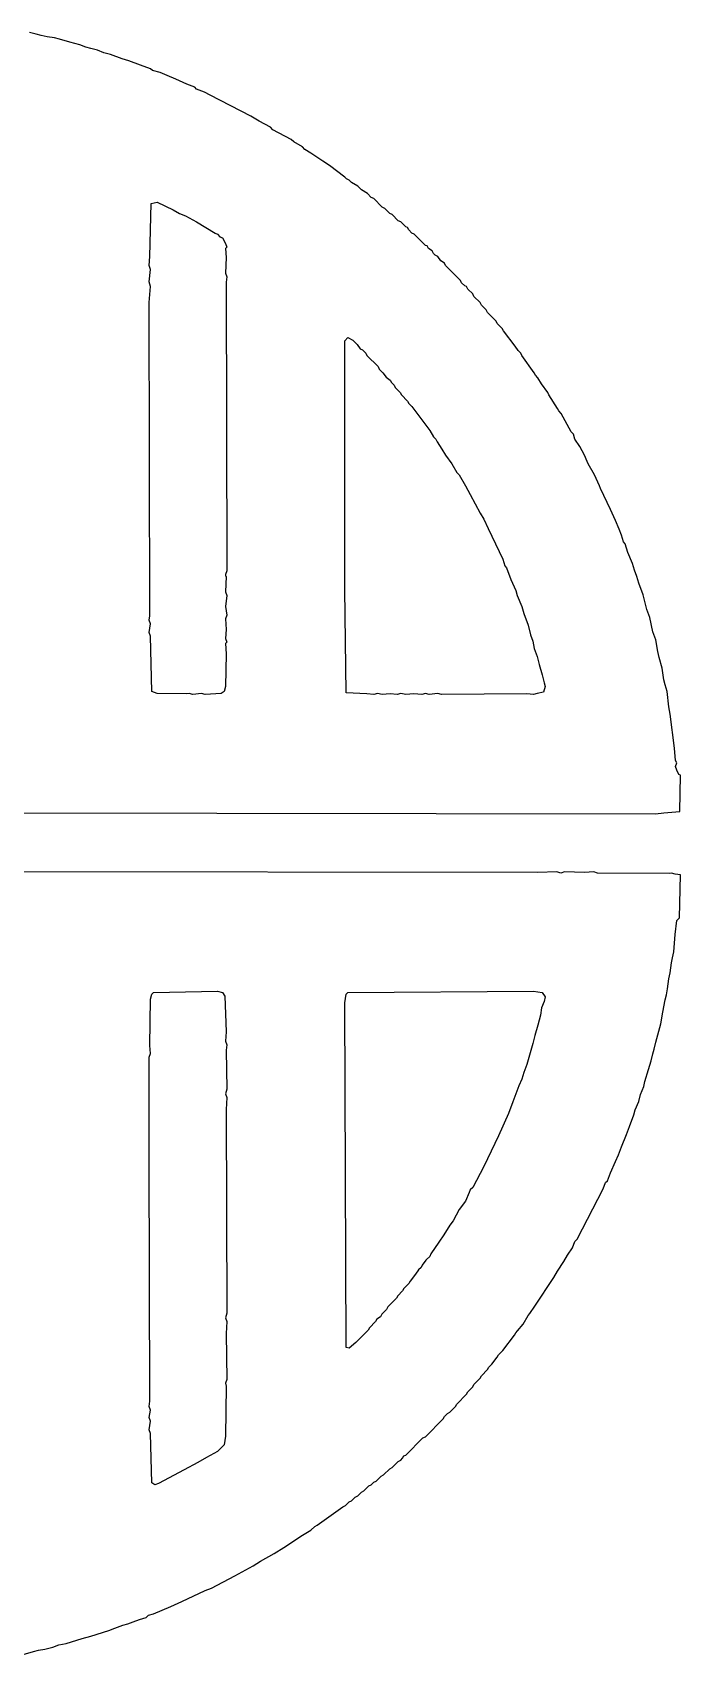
# Model space of a CAD drawing. Header units: inches. Extents: x 0 to 594, y -420 to 0.
# Drawn here: x 170.99 to 174.61, y -59.76 to -50.7 of the extents above; entities that cross this region are included whole.
import ezdxf

# ---------------------------------------------------------------- set-up
doc = ezdxf.new("R2010")
doc.units = ezdxf.units.IN
doc.header["$MEASUREMENT"] = 0

msp = doc.modelspace()

# ---------------------------------------------------------------- linework, layer by layer
at = {"color": 18, "true_color": 0x000000}
for p, q in [((171.0066, -50.7072), (170.9687, -50.6968)), ((171.0341, -50.714), (171.0066, -50.7072)), ((171.0685, -50.7209), (171.0341, -50.714)), ((171.1097, -50.7278), (171.0685, -50.7209)), ((171.1373, -50.7347), (171.1097, -50.7278)), ((171.1957, -50.7519), (171.1373, -50.7347)), ((171.2508, -50.7656), (171.1957, -50.7519)), ((171.2852, -50.7794), (171.2508, -50.7656)), ((171.3127, -50.7863), (171.2852, -50.7794)), ((171.3505, -50.7966), (171.3127, -50.7863)), ((171.3849, -50.8103), (171.3505, -50.7966)), ((171.4227, -50.8207), (171.3849, -50.8103)), ((171.4881, -50.8447), (171.4227, -50.8207)), ((171.5259, -50.8551), (171.4881, -50.8447)), ((171.5912, -50.8791), (171.5259, -50.8551)), ((171.6463, -50.8998), (171.5912, -50.8791)), ((171.6566, -50.9101), (171.6463, -50.8998)), ((171.7013, -50.9204), (171.6566, -50.9101)), ((171.7391, -50.9376), (171.7013, -50.9204)), ((171.7873, -50.9582), (171.7391, -50.9376)), ((171.8492, -50.9857), (171.7873, -50.9582)), ((171.8939, -51.0029), (171.8492, -50.9857)), ((171.9042, -51.0133), (171.8939, -51.0029)), ((171.9489, -51.0305), (171.9042, -51.0133)), ((171.9799, -51.0477), (171.9489, -51.0305)), ((172.2069, -51.1646), (171.9799, -51.0477)), ((172.255, -51.1921), (172.2069, -51.1646)), ((172.3169, -51.2265), (172.255, -51.1921)), ((172.3307, -51.2403), (172.3169, -51.2265)), ((172.4339, -51.2953), (172.3307, -51.2403)), ((172.4476, -51.309), (172.4339, -51.2953)), ((172.4958, -51.3366), (172.4476, -51.309)), ((172.5095, -51.3503), (172.4958, -51.3366)), ((172.5439, -51.3709), (172.5095, -51.3503)), ((172.6093, -51.4157), (172.5439, -51.3709)), ((172.6471, -51.4397), (172.6093, -51.4157)), ((172.7331, -51.5051), (172.6471, -51.4397)), ((172.7434, -51.5154), (172.7331, -51.5051)), ((172.7572, -51.5223), (172.7434, -51.5154)), ((172.7709, -51.536), (172.7572, -51.5223)), ((172.8053, -51.5567), (172.7709, -51.536)), ((172.8259, -51.5773), (172.8053, -51.5567)), ((172.8603, -51.5979), (172.8259, -51.5773)), ((171.6428, -51.9487), (171.6497, -51.653)), ((171.6497, -51.653), (171.6841, -51.6461)), ((171.6841, -51.6461), (171.7735, -51.6874)), ((172.881, -51.6186), (172.8603, -51.5979)), ((172.8947, -51.6255), (172.881, -51.6186)), ((172.9429, -51.6736), (172.8947, -51.6255)), ((172.9566, -51.6805), (172.9429, -51.6736)), ((171.7735, -51.6874), (171.8079, -51.708)), ((171.8079, -51.708), (171.8423, -51.7218)), ((171.8423, -51.7218), (171.9042, -51.7561)), ((171.9042, -51.7561), (172.0074, -51.8181)), ((172.9842, -51.708), (172.9566, -51.6805)), ((172.9979, -51.7149), (172.9842, -51.708)), ((173.0323, -51.7493), (172.9979, -51.7149)), ((173.0461, -51.7561), (173.0323, -51.7493)), ((173.0736, -51.7837), (173.0461, -51.7561)), ((172.0074, -51.8181), (172.0212, -51.8249)), ((172.0212, -51.8249), (172.0349, -51.8387)), ((172.0349, -51.8387), (172.0487, -51.8456)), ((172.0487, -51.8456), (172.0659, -51.8765)), ((173.0839, -51.7871), (173.0736, -51.7837)), ((173.0908, -51.8009), (173.0839, -51.7871)), ((173.108, -51.8181), (173.0908, -51.8009)), ((173.1217, -51.8249), (173.108, -51.8181)), ((173.1836, -51.8868), (173.1217, -51.8249)), ((172.0659, -51.8765), (172.0727, -51.8972)), ((172.0727, -51.8972), (172.0659, -51.904)), ((172.0659, -51.904), (172.0693, -51.9556)), ((173.194, -51.8903), (173.1836, -51.8868)), ((173.2008, -51.904), (173.194, -51.8903)), ((173.2215, -51.9178), (173.2008, -51.904)), ((173.2283, -51.9316), (173.2215, -51.9178)), ((173.2387, -51.9419), (173.2283, -51.9316)), ((173.2524, -51.9487), (173.2387, -51.9419)), ((171.6394, -52.0003), (171.6428, -51.9487)), ((171.6463, -52.021), (171.6394, -52.0003)), ((171.6394, -52.0898), (171.6463, -52.021)), ((171.6428, -51.9487), (171.6428, -51.9487)), ((172.0693, -51.9556), (172.0659, -52.0416)), ((173.2696, -51.9728), (173.2524, -51.9487)), ((173.2903, -51.9866), (173.2696, -51.9728)), ((173.2971, -52.0003), (173.2903, -51.9866)), ((173.3797, -52.0829), (173.2971, -52.0003)), ((171.6463, -52.1173), (171.6394, -52.0898)), ((171.6394, -52.2067), (171.6463, -52.1173)), ((172.0659, -52.0416), (172.0727, -52.0622)), ((172.0727, -52.0622), (172.0693, -52.0932)), ((172.0693, -52.0932), (172.0727, -53.7062)), ((173.3865, -52.0966), (173.3797, -52.0829)), ((173.4037, -52.1138), (173.3865, -52.0966)), ((173.4141, -52.1173), (173.4037, -52.1138)), ((173.4209, -52.131), (173.4141, -52.1173)), ((171.6428, -53.9573), (171.6394, -52.2067)), ((173.4485, -52.1585), (173.4209, -52.131)), ((173.4553, -52.1723), (173.4485, -52.1585)), ((173.4897, -52.2067), (173.4553, -52.1723)), ((173.4966, -52.2205), (173.4897, -52.2067)), ((173.5241, -52.248), (173.4966, -52.2205)), ((173.531, -52.2617), (173.5241, -52.248)), ((173.5792, -52.3099), (173.531, -52.2617)), ((173.586, -52.3236), (173.5792, -52.3099)), ((173.6135, -52.3511), (173.586, -52.3236)), ((173.6204, -52.3649), (173.6135, -52.3511)), ((173.6858, -52.4509), (173.6204, -52.3649)), ((172.7331, -52.4199), (172.7503, -52.4027)), ((172.7331, -53.8094), (172.7331, -52.4199)), ((172.7503, -52.4027), (172.7778, -52.4165)), ((172.7503, -52.4027), (172.7503, -52.4027)), ((172.7778, -52.4165), (172.8019, -52.4406)), ((172.8019, -52.4406), (172.8191, -52.4646)), ((172.8191, -52.4646), (172.8328, -52.4715)), ((172.8328, -52.4715), (172.85, -52.4887)), ((172.85, -52.4887), (172.8569, -52.5025)), ((173.703, -52.475), (173.6858, -52.4509)), ((173.7167, -52.4887), (173.703, -52.475)), ((173.7236, -52.5025), (173.7167, -52.4887)), ((172.8569, -52.5025), (172.9188, -52.5644)), ((172.9188, -52.5644), (172.9257, -52.5781)), ((172.9257, -52.5781), (172.9463, -52.5988)), ((173.7924, -52.5988), (173.7236, -52.5025)), ((172.9463, -52.5988), (172.9635, -52.6228)), ((172.9635, -52.6228), (172.9876, -52.64)), ((172.9876, -52.64), (172.9945, -52.6538)), ((172.9945, -52.6538), (173.0082, -52.6676)), ((173.0082, -52.6676), (173.0151, -52.6813)), ((173.7993, -52.6125), (173.7924, -52.5988)), ((173.813, -52.6263), (173.7993, -52.6125)), ((173.8337, -52.6607), (173.813, -52.6263)), ((173.868, -52.7088), (173.8337, -52.6607)), ((173.0151, -52.6813), (173.0426, -52.7088)), ((173.0426, -52.7088), (173.0495, -52.7226)), ((173.0495, -52.7226), (173.0839, -52.757)), ((173.0839, -52.757), (173.0908, -52.7707)), ((173.8749, -52.7226), (173.868, -52.7088)), ((173.9231, -52.7983), (173.8749, -52.7226)), ((173.0908, -52.7707), (173.108, -52.7879)), ((173.108, -52.7879), (173.2077, -52.9221)), ((173.93, -52.812), (173.9231, -52.7983)), ((173.9437, -52.8258), (173.93, -52.812)), ((173.9987, -52.9289), (173.9437, -52.8258)), ((173.2077, -52.9221), (173.2283, -52.9565)), ((174.0125, -52.9427), (173.9987, -52.9289)), ((174.0194, -52.9702), (174.0125, -52.9427)), ((173.2283, -52.9565), (173.2421, -52.9702)), ((173.2421, -52.9702), (173.249, -52.984)), ((173.249, -52.984), (173.2765, -53.0252)), ((173.2765, -53.0252), (173.2971, -53.0596)), ((174.0469, -53.0115), (174.0194, -52.9702)), ((174.0744, -53.0596), (174.0469, -53.0115)), ((173.2971, -53.0596), (173.3315, -53.1078)), ((173.3315, -53.1078), (173.359, -53.1559)), ((174.0882, -53.094), (174.0744, -53.0596)), ((174.095, -53.1078), (174.0882, -53.094)), ((174.1294, -53.1697), (174.095, -53.1078)), ((173.359, -53.1559), (173.3728, -53.1697)), ((173.3728, -53.1697), (173.4072, -53.2316)), ((174.1569, -53.2316), (174.1294, -53.1697)), ((173.4072, -53.2316), (173.4347, -53.2797)), ((173.4347, -53.2797), (173.4897, -53.3829)), ((174.1638, -53.2454), (174.1569, -53.2316)), ((174.2189, -53.3623), (174.1638, -53.2454)), ((173.4897, -53.3829), (173.5104, -53.4173)), ((174.2464, -53.4242), (174.2189, -53.3623)), ((173.5104, -53.4173), (173.5344, -53.4689)), ((173.5344, -53.4689), (173.617, -53.6409)), ((174.267, -53.4723), (174.2464, -53.4242)), ((174.2808, -53.5067), (174.267, -53.4723)), ((174.2911, -53.5446), (174.2808, -53.5067)), ((174.3014, -53.5549), (174.2911, -53.5446)), ((174.3152, -53.603), (174.3014, -53.5549)), ((173.617, -53.6409), (173.6273, -53.6787)), ((174.3427, -53.6649), (174.3152, -53.603)), ((174.353, -53.7028), (174.3427, -53.6649)), ((172.0727, -53.7062), (172.0659, -53.7269)), ((172.0659, -53.7269), (172.0659, -53.7337)), ((172.0659, -53.7337), (172.0693, -53.7372)), ((172.0693, -53.7372), (172.0659, -53.8232)), ((173.6273, -53.6787), (173.6376, -53.689)), ((173.6376, -53.689), (173.6617, -53.7544)), ((173.6617, -53.7544), (173.6892, -53.8163)), ((174.3667, -53.7372), (174.353, -53.7028)), ((174.3771, -53.775), (174.3667, -53.7372)), ((172.0659, -53.8232), (172.0727, -53.8438)), ((172.0727, -53.8438), (172.0659, -53.9057)), ((172.74, -54.3872), (172.7331, -53.8094)), ((173.6892, -53.8163), (173.6961, -53.8438)), ((173.6961, -53.8438), (173.7236, -53.9057)), ((174.4011, -53.8404), (174.3771, -53.775)), ((174.4115, -53.8782), (174.4011, -53.8404)), ((172.0659, -53.9057), (172.0727, -53.9538)), ((173.7236, -53.9057), (173.7339, -53.9435)), ((174.4218, -53.9229), (174.4115, -53.8782)), ((174.439, -53.9676), (174.4218, -53.9229)), ((171.6394, -53.9814), (171.6428, -53.9573)), ((171.6463, -54.002), (171.6394, -53.9814)), ((171.6394, -54.0501), (171.6463, -54.002)), ((172.0727, -53.9538), (172.0659, -53.9745)), ((172.0659, -53.9745), (172.0693, -54.0329)), ((172.0693, -54.0329), (172.0659, -54.0845)), ((173.7339, -53.9435), (173.758, -54.0089)), ((173.758, -54.0089), (173.7718, -54.0639)), ((174.4562, -54.0467), (174.439, -53.9676)), ((171.6463, -54.0708), (171.6394, -54.0501)), ((171.6532, -54.3803), (171.6463, -54.0708)), ((172.0659, -54.0845), (172.0727, -54.1052)), ((172.0727, -54.1052), (172.0659, -54.1121)), ((172.0659, -54.1121), (172.0693, -54.1705)), ((173.7718, -54.0639), (173.7855, -54.0983)), ((173.7855, -54.0983), (173.7924, -54.1396)), ((174.4734, -54.0914), (174.4562, -54.0467)), ((174.4837, -54.1568), (174.4734, -54.0914)), ((172.0693, -54.1705), (172.0659, -54.3528)), ((173.7924, -54.1396), (173.8096, -54.1843)), ((173.8096, -54.1843), (173.8199, -54.229)), ((174.4906, -54.1912), (174.4837, -54.1568)), ((174.5078, -54.2496), (174.4906, -54.1912)), ((173.8199, -54.229), (173.8371, -54.2875)), ((173.8371, -54.2875), (173.8474, -54.3322)), ((174.5181, -54.315), (174.5078, -54.2496)), ((171.6841, -54.3906), (171.6532, -54.3803)), ((171.8458, -54.3941), (171.6841, -54.3906)), ((171.863, -54.3906), (171.8458, -54.3941)), ((171.8836, -54.3975), (171.863, -54.3906)), ((171.9317, -54.3906), (171.8836, -54.3975)), ((171.9524, -54.3975), (171.9317, -54.3906)), ((172.0418, -54.3906), (171.9524, -54.3975)), ((172.059, -54.3803), (172.0418, -54.3906)), ((172.0659, -54.3528), (172.059, -54.3803)), ((172.8569, -54.3941), (172.74, -54.3872)), ((172.8947, -54.3975), (172.8569, -54.3941)), ((172.9154, -54.3906), (172.8947, -54.3975)), ((172.9429, -54.3975), (172.9154, -54.3906)), ((172.9876, -54.3941), (172.9429, -54.3975)), ((173.0254, -54.3975), (172.9876, -54.3941)), ((173.0461, -54.3906), (173.0254, -54.3975)), ((173.0736, -54.3975), (173.0461, -54.3906)), ((173.1183, -54.3941), (173.0736, -54.3975)), ((173.163, -54.3975), (173.1183, -54.3941)), ((173.1836, -54.3906), (173.163, -54.3975)), ((173.2043, -54.3975), (173.1836, -54.3906)), ((173.2524, -54.3906), (173.2043, -54.3975)), ((173.2731, -54.3975), (173.2524, -54.3906)), ((173.7511, -54.3941), (173.2731, -54.3975)), ((173.7889, -54.3975), (173.7511, -54.3941)), ((173.8096, -54.3906), (173.7889, -54.3975)), ((173.844, -54.3838), (173.8096, -54.3906)), ((173.8543, -54.3528), (173.844, -54.3838)), ((173.8474, -54.3322), (173.8543, -54.3528)), ((174.525, -54.3425), (174.5181, -54.315)), ((174.5353, -54.3803), (174.525, -54.3425)), ((174.5456, -54.4663), (174.5353, -54.3803)), ((174.5525, -54.5076), (174.5456, -54.4663)), ((174.5765, -54.6967), (174.5525, -54.5076)), ((174.5834, -54.7655), (174.5765, -54.6967)), ((174.5903, -54.7793), (174.5834, -54.7655)), ((174.5834, -54.7999), (174.5903, -54.7793)), ((174.5903, -54.8205), (174.5834, -54.7999)), ((174.6006, -54.8446), (174.5903, -54.8205)), ((174.6109, -54.8481), (174.6006, -54.8446)), ((174.6075, -55.051), (174.6109, -54.8481)), ((170.5491, -55.0579), (174.4699, -55.0647)), ((174.4699, -55.0647), (174.5181, -55.0579)), ((174.5181, -55.0579), (174.6075, -55.051)), ((173.813, -55.3915), (170.556, -55.388)), ((173.9196, -55.388), (173.813, -55.3915)), ((173.9403, -55.3949), (173.9196, -55.388)), ((173.9609, -55.388), (173.9403, -55.3949)), ((174.0744, -55.3915), (173.9609, -55.388)), ((174.126, -55.388), (174.0744, -55.3915)), ((174.1466, -55.3949), (174.126, -55.388)), ((174.549, -55.3983), (174.1466, -55.3949)), ((174.5593, -55.3949), (174.549, -55.3983)), ((174.58, -55.4018), (174.5593, -55.3949)), ((174.6109, -55.4052), (174.58, -55.4018)), ((174.6041, -55.646), (174.6109, -55.4052)), ((174.58, -55.7388), (174.5903, -55.6597)), ((174.5903, -55.6597), (174.6041, -55.646)), ((174.5731, -55.8351), (174.58, -55.7388)), ((174.5662, -55.8695), (174.5731, -55.8351)), ((174.5525, -55.9521), (174.5593, -55.897)), ((174.5593, -55.897), (174.5662, -55.8695)), ((174.5387, -56.0415), (174.5456, -55.9865)), ((174.5456, -55.9865), (174.5525, -55.9521)), ((171.6428, -56.3579), (171.6463, -56.1)), ((171.6463, -56.1), (171.6532, -56.0724)), ((171.6532, -56.0724), (171.6635, -56.0621)), ((171.6635, -56.0621), (172.0212, -56.0552)), ((172.0212, -56.0552), (172.0487, -56.0621)), ((172.0487, -56.0621), (172.0624, -56.0828)), ((172.0624, -56.0828), (172.0693, -56.2822)), ((172.7331, -56.1206), (172.74, -56.0724)), ((172.74, -56.0724), (172.7503, -56.0621)), ((172.74, -56.0724), (172.74, -56.0724)), ((172.7503, -56.0621), (173.7889, -56.0552)), ((173.7889, -56.0552), (173.8371, -56.0621)), ((173.8474, -56.1137), (173.8337, -56.1481)), ((173.8371, -56.0621), (173.8543, -56.0862)), ((173.8543, -56.0862), (173.8474, -56.1137)), ((174.5112, -56.1722), (174.525, -56.1034)), ((174.525, -56.1034), (174.5318, -56.0759)), ((174.5318, -56.0759), (174.5387, -56.0415)), ((172.74, -58.0466), (172.7331, -56.1206)), ((173.8268, -56.1894), (173.813, -56.2444)), ((173.8337, -56.1481), (173.8268, -56.1894)), ((174.5009, -56.2375), (174.5112, -56.1722)), ((172.0693, -56.2822), (172.0659, -56.3338)), ((173.813, -56.2444), (173.7958, -56.3029)), ((174.4734, -56.3407), (174.494, -56.2582)), ((174.494, -56.2582), (174.5009, -56.2375)), ((171.6463, -56.4026), (171.6428, -56.3579)), ((172.0659, -56.3338), (172.0727, -56.3545)), ((172.0727, -56.3545), (172.0693, -56.3854)), ((172.0693, -56.3854), (172.0727, -56.6021)), ((173.7855, -56.3476), (173.7614, -56.4267)), ((173.7958, -56.3029), (173.7855, -56.3476)), ((174.4562, -56.4061), (174.463, -56.3785)), ((174.463, -56.3785), (174.4734, -56.3407)), ((171.6394, -56.4232), (171.6463, -56.4026)), ((171.6394, -56.9804), (171.6394, -56.4232)), ((171.6463, -56.4026), (171.6463, -56.4026)), ((173.7511, -56.4645), (173.7339, -56.5092)), ((173.7614, -56.4267), (173.7511, -56.4645)), ((174.4321, -56.492), (174.4458, -56.4439)), ((174.4458, -56.4439), (174.4562, -56.4061)), ((173.7236, -56.5471), (173.7064, -56.5849)), ((173.7339, -56.5092), (173.7236, -56.5471)), ((174.4046, -56.5883), (174.4115, -56.5608)), ((174.4115, -56.5608), (174.4321, -56.492)), ((172.0727, -56.6021), (172.0659, -56.6296)), ((172.0659, -56.6296), (172.0727, -56.6502)), ((172.0727, -56.6502), (172.0693, -56.7156)), ((173.7064, -56.5849), (173.672, -56.6743)), ((174.3771, -56.6709), (174.3874, -56.633)), ((174.3874, -56.633), (174.4046, -56.5883)), ((172.0693, -56.7156), (172.0727, -57.854)), ((173.6479, -56.7397), (173.5929, -56.8635)), ((173.672, -56.6743), (173.6479, -56.7397)), ((174.3255, -56.8119), (174.3495, -56.7465)), ((174.3495, -56.7465), (174.3564, -56.719)), ((174.3564, -56.719), (174.3771, -56.6709)), ((174.3083, -56.8566), (174.3255, -56.8119)), ((173.5929, -56.8635), (173.5104, -57.0354)), ((174.2636, -56.9701), (174.2808, -56.9254)), ((174.2808, -56.9254), (174.3083, -56.8566)), ((171.6428, -58.3458), (171.6394, -56.9804)), ((174.2189, -57.0698), (174.2464, -57.0079)), ((174.2464, -57.0079), (174.2636, -56.9701)), ((173.5104, -57.0354), (173.4485, -57.1524)), ((174.1913, -57.1249), (174.2017, -57.1145)), ((174.2017, -57.1145), (174.2189, -57.0698)), ((173.4278, -57.1799), (173.4072, -57.228)), ((173.4347, -57.1661), (173.4278, -57.1799)), ((173.4485, -57.1524), (173.4347, -57.1661)), ((174.0331, -57.4413), (174.1776, -57.1593)), ((174.1776, -57.1593), (174.1913, -57.1249)), ((173.3728, -57.2762), (173.3384, -57.3381)), ((173.4072, -57.228), (173.3728, -57.2762)), ((173.3212, -57.3622), (173.2868, -57.4172)), ((173.3384, -57.3381), (173.3212, -57.3622)), ((173.2593, -57.4585), (173.2146, -57.5238)), ((173.2868, -57.4172), (173.2593, -57.4585)), ((174.0056, -57.4894), (174.0194, -57.455)), ((174.0194, -57.455), (174.0331, -57.4413)), ((173.1871, -57.5582), (173.1664, -57.5857)), ((173.1905, -57.5548), (173.1871, -57.5582)), ((173.2077, -57.5376), (173.1905, -57.5548)), ((173.2146, -57.5238), (173.2077, -57.5376)), ((173.9231, -57.6201), (173.9575, -57.5651)), ((173.9575, -57.5651), (173.9781, -57.5307)), ((173.9781, -57.5307), (174.0056, -57.4894)), ((173.1286, -57.6373), (173.0977, -57.6751)), ((173.1458, -57.6132), (173.1286, -57.6373)), ((173.1596, -57.5995), (173.1458, -57.6132)), ((173.1664, -57.5857), (173.1596, -57.5995)), ((173.7958, -57.8162), (173.9024, -57.6545)), ((173.9024, -57.6545), (173.9231, -57.6201)), ((173.0564, -57.7302), (173.0289, -57.7577)), ((173.0633, -57.7164), (173.0564, -57.7302)), ((173.0908, -57.6889), (173.0633, -57.7164)), ((173.0977, -57.6751), (173.0908, -57.6889)), ((172.967, -57.8334), (172.9394, -57.8609)), ((172.9738, -57.8196), (172.967, -57.8334)), ((173.022, -57.7714), (172.9738, -57.8196)), ((173.0289, -57.7577), (173.022, -57.7714)), ((173.7683, -57.8574), (173.7958, -57.8162)), ((172.0727, -57.854), (172.0659, -57.8815)), ((172.0659, -57.8815), (172.0727, -57.9021)), ((172.0727, -57.9021), (172.0693, -57.9675)), ((172.9051, -57.9021), (172.8707, -57.9365)), ((172.9119, -57.8884), (172.9051, -57.9021)), ((172.9326, -57.8746), (172.9119, -57.8884)), ((172.9394, -57.8609), (172.9326, -57.8746)), ((173.6995, -57.9537), (173.7305, -57.9159)), ((173.7305, -57.9159), (173.758, -57.8677)), ((173.758, -57.8677), (173.7683, -57.8574)), ((172.0693, -57.9675), (172.0727, -58.2254)), ((172.795, -58.0191), (172.7572, -58.05)), ((172.8638, -57.9503), (172.795, -58.0191)), ((172.8707, -57.9365), (172.8638, -57.9503)), ((173.617, -58.0638), (173.6823, -57.9778)), ((173.6823, -57.9778), (173.6892, -57.964)), ((173.6892, -57.964), (173.6995, -57.9537)), ((172.7572, -58.05), (172.74, -58.0466)), ((173.5551, -58.1394), (173.586, -58.1016)), ((173.586, -58.1016), (173.5929, -58.0879)), ((173.5929, -58.0879), (173.617, -58.0638)), ((173.4966, -58.2048), (173.531, -58.1704)), ((173.531, -58.1704), (173.5379, -58.1566)), ((173.5379, -58.1566), (173.5551, -58.1394)), ((172.0727, -58.2254), (172.0659, -58.2461)), ((172.0659, -58.2461), (172.0693, -58.2633)), ((172.0693, -58.2633), (172.0659, -58.5418)), ((173.4209, -58.2942), (173.4485, -58.2667)), ((173.4485, -58.2667), (173.4553, -58.2529)), ((173.4553, -58.2529), (173.4897, -58.2186)), ((173.4897, -58.2186), (173.4966, -58.2048)), ((171.6394, -58.3768), (171.6428, -58.3458)), ((171.6463, -58.3974), (171.6394, -58.3768)), ((173.3212, -58.4077), (173.3522, -58.3768)), ((173.3522, -58.3768), (173.359, -58.363)), ((173.359, -58.363), (173.4141, -58.308)), ((173.4141, -58.308), (173.4209, -58.2942)), ((171.6394, -58.4387), (171.6463, -58.3974)), ((171.6463, -58.4593), (171.6394, -58.4387)), ((171.6394, -58.5075), (171.6463, -58.4593)), ((173.1836, -58.5453), (173.2834, -58.4455)), ((173.2834, -58.4455), (173.2903, -58.4318)), ((173.2903, -58.4318), (173.3074, -58.4146)), ((173.3074, -58.4146), (173.3212, -58.4077)), ((171.6463, -58.5281), (171.6394, -58.5075)), ((171.6532, -58.8032), (171.6463, -58.5281)), ((172.0659, -58.5418), (172.059, -58.59)), ((173.0736, -58.6485), (173.1699, -58.5522)), ((173.1699, -58.5522), (173.1836, -58.5453)), ((172.0212, -58.6278), (171.9592, -58.6622)), ((172.059, -58.59), (172.0212, -58.6278)), ((173.0564, -58.6657), (173.0633, -58.6519)), ((173.0633, -58.6519), (173.0736, -58.6485)), ((171.8354, -58.731), (171.691, -58.8067)), ((171.9111, -58.6897), (171.8354, -58.731)), ((171.9592, -58.6622), (171.9111, -58.6897)), ((172.9498, -58.7585), (172.9842, -58.7241)), ((172.9842, -58.7241), (172.9979, -58.7172)), ((172.9979, -58.7172), (173.0323, -58.6829)), ((173.0323, -58.6829), (173.0461, -58.676)), ((173.0461, -58.676), (173.0564, -58.6657)), ((171.6704, -58.8135), (171.6532, -58.8032)), ((171.691, -58.8067), (171.6704, -58.8135)), ((172.8397, -58.8479), (172.8672, -58.8204)), ((172.8672, -58.8204), (172.881, -58.8135)), ((172.881, -58.8135), (172.8947, -58.7998)), ((172.8947, -58.7998), (172.9085, -58.7929)), ((172.9085, -58.7929), (172.936, -58.7654)), ((172.936, -58.7654), (172.9498, -58.7585)), ((172.7365, -58.9305), (172.7572, -58.9098)), ((172.7572, -58.9098), (172.7709, -58.903)), ((172.7709, -58.903), (172.7916, -58.8823)), ((172.7916, -58.8823), (172.8053, -58.8755)), ((172.8053, -58.8755), (172.8259, -58.8548)), ((172.8259, -58.8548), (172.8397, -58.8479)), ((172.5783, -59.0405), (172.7228, -58.9374)), ((172.7228, -58.9374), (172.7365, -58.9305)), ((172.3926, -59.1644), (172.4958, -59.0956)), ((172.4958, -59.0956), (172.5439, -59.0681)), ((172.5439, -59.0681), (172.5646, -59.0474)), ((172.5646, -59.0474), (172.5783, -59.0405)), ((172.2619, -59.24), (172.3376, -59.1987)), ((172.3376, -59.1987), (172.3926, -59.1644)), ((172.1175, -59.3226), (172.2206, -59.2675)), ((172.2206, -59.2675), (172.2619, -59.24)), ((171.9868, -59.3913), (172.1175, -59.3226)), ((171.7598, -59.4945), (171.8217, -59.467)), ((171.8217, -59.467), (171.9524, -59.4051)), ((171.9524, -59.4051), (171.9868, -59.3913)), ((171.5844, -59.5668), (171.6222, -59.5564)), ((171.6222, -59.5564), (171.636, -59.5427)), ((171.636, -59.5427), (171.6635, -59.5358)), ((171.6635, -59.5358), (171.7598, -59.4945)), ((171.3127, -59.6596), (171.4124, -59.6287)), ((171.4124, -59.6287), (171.4468, -59.6149)), ((171.4468, -59.6149), (171.4915, -59.5977)), ((171.4915, -59.5977), (171.519, -59.5908)), ((171.519, -59.5908), (171.55, -59.5805)), ((171.55, -59.5805), (171.5844, -59.5668)), ((170.9928, -59.7456), (171.0203, -59.7387)), ((171.0203, -59.7387), (171.0547, -59.7318)), ((171.0547, -59.7318), (171.0994, -59.7215)), ((171.0994, -59.7215), (171.1338, -59.7078)), ((171.1338, -59.7078), (171.1751, -59.7009)), ((171.1751, -59.7009), (171.2645, -59.6734)), ((171.2645, -59.6734), (171.3127, -59.6596)), ((170.9343, -59.7628), (170.9928, -59.7456))]:
    msp.add_line(p, q, dxfattribs=at)

doc.saveas('drawing.dxf')
